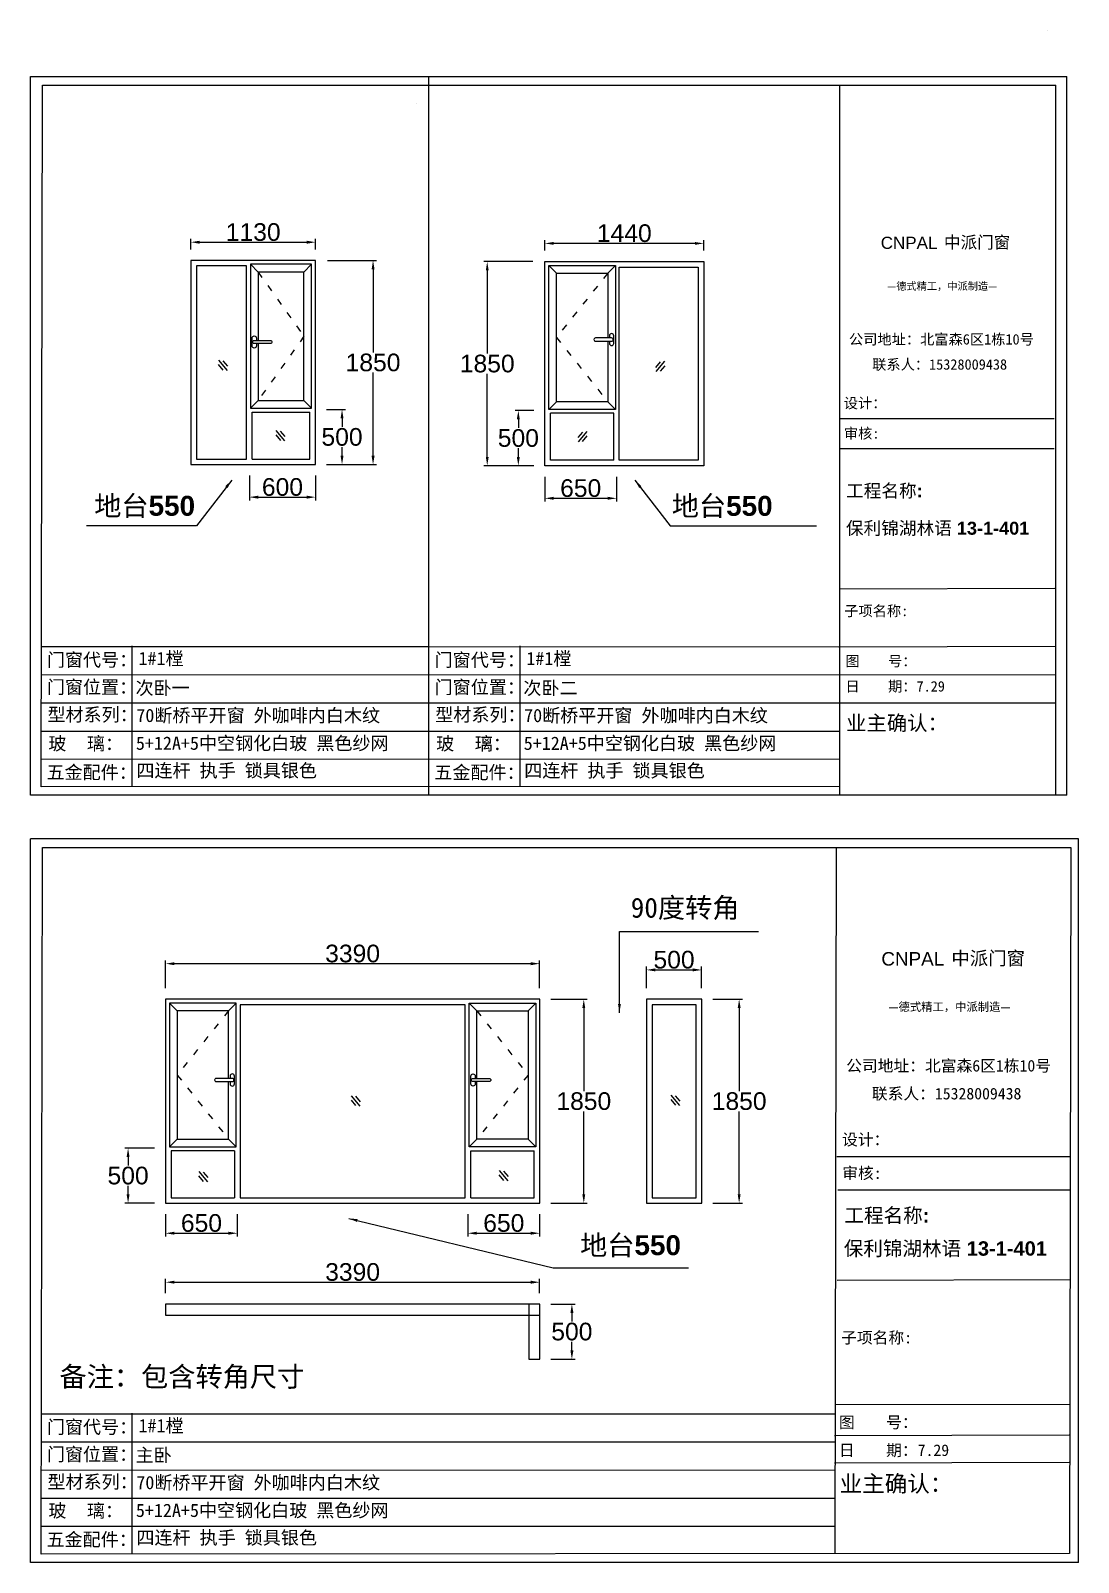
# Model space of a CAD drawing. Header units: inches. Extents: x -138455 to 599497, y -747149 to 13167.
# Drawn here: x 451889 to 461384, y -254215 to -240330 of the extents above; entities that cross this region are included whole.
import ezdxf

# ---------------------------------------------------------------- set-up
doc = ezdxf.new("R2010")
doc.units = ezdxf.units.IN
doc.header["$MEASUREMENT"] = 0
doc.header["$PDMODE"] = 35
doc.header["$PDSIZE"] = -3
doc.linetypes.add('ACAD_ISO03W100', pattern=[30, 12, -18])
doc.layers.add('0 @ 1', color=7, linetype='Continuous')
doc.styles.add('Annotative', font='arialbd.ttf')
doc.styles.add('MtXpl_', font='')
doc.styles.get("Standard").update_dxf_attribs({"font": 'arial.ttf'})
doc.styles.get('MtXpl_').set_extended_font_data('SimSun')
doc.dimstyles.get("Standard").update_dxf_attribs({"dimtxt": 80, "dimasz": 70, "dimexe": 40, "dimexo": 80, "dimgap": 0, "dimtad": 1, "dimtih": 1, "dimtoh": 1, "dimdec": 0, "dimzin": 0, "dimdsep": 46, "dimtxsty": 'Standard', "dimcen": 0.09, "dimadec": 0, "dimazin": 0, "dimtfac": 1, "dimtdec": 0, "dimtofl": 0, "dimtmove": 0, "dimatfit": 3, "dimfxl": 0, "dimtolj": 1, "dimtzin": 0, "dimarcsym": 0})

# ---------------------------------------------------------------- blocks, each defined once
blk = doc.blocks.new('*D1071')
at = {"color": 0, "lineweight": -2, "transparency": 16777216}
for p, q in [((453012, -250460), (452742, -250460)), ((452772, -250540), (452772, -250618)), ((452772, -250880), (452772, -250802)), ((453012, -250960), (452742, -250960))]:
    blk.add_line(p, q, dxfattribs=at)
at = {"color": 0, "transparency": 16777216}
for points in [[(452759, -250540), (452785, -250540), (452772, -250460)], [(452759, -250880), (452785, -250880), (452772, -250960)]]:
    blk.add_solid(points, dxfattribs=at)
at = {"layer": 'Defpoints', "color": 0, "transparency": 16777216}
for p in [(453112, -250460), (452772, -250960), (453112, -250960)]:
    blk.add_point(p, dxfattribs=at)
at = {"color": 0, "transparency": 16777216, "insert": (452772, -250710), "char_height": 160, "attachment_point": 5}
blk.add_mtext('\\A1;500', dxfattribs=at)
blk = doc.blocks.new('*D1072')
at = {"color": 0, "lineweight": -2, "transparency": 16777216}
for p, q in [((456602, -249110), (456932, -249110)), ((456902, -249190), (456902, -249943)), ((456902, -250880), (456902, -250127)), ((456602, -250960), (456932, -250960))]:
    blk.add_line(p, q, dxfattribs=at)
at = {"color": 0, "transparency": 16777216}
for points in [[(456889, -249190), (456915, -249190), (456902, -249110)], [(456889, -250880), (456915, -250880), (456902, -250960)]]:
    blk.add_solid(points, dxfattribs=at)
at = {"layer": 'Defpoints', "color": 0, "transparency": 16777216}
for p in [(456502, -249110), (456502, -250960), (456902, -250960)]:
    blk.add_point(p, dxfattribs=at)
at = {"color": 0, "transparency": 16777216, "insert": (456902, -250035), "char_height": 160, "attachment_point": 5}
blk.add_mtext('\\A1;1850', dxfattribs=at)
blk = doc.blocks.new('*D1073')
at = {"color": 0, "lineweight": -2, "transparency": 16777216}
for p, q in [((457470, -249010), (457470, -248815)), ((457970, -249010), (457970, -248815)), ((457550, -248845), (457890, -248845))]:
    blk.add_line(p, q, dxfattribs=at)
at = {"color": 0, "transparency": 16777216}
for points in [[(457550, -248831), (457550, -248858), (457470, -248845)], [(457890, -248831), (457890, -248858), (457970, -248845)]]:
    blk.add_solid(points, dxfattribs=at)
at = {"layer": 'Defpoints', "color": 0, "transparency": 16777216}
for p in [(457970, -248845), (457470, -249110), (457970, -249110)]:
    blk.add_point(p, dxfattribs=at)
at = {"color": 0, "transparency": 16777216, "insert": (457720, -248753), "char_height": 160, "attachment_point": 5}
blk.add_mtext('\\A1;500', dxfattribs=at)
blk = doc.blocks.new('*D1074')
at = {"color": 0, "lineweight": -2, "transparency": 16777216}
for p, q in [((458070, -249110), (458340, -249110)), ((458310, -249190), (458310, -249943)), ((458310, -250880), (458310, -250127)), ((458070, -250960), (458340, -250960))]:
    blk.add_line(p, q, dxfattribs=at)
at = {"color": 0, "transparency": 16777216}
for points in [[(458297, -249190), (458323, -249190), (458310, -249110)], [(458297, -250880), (458323, -250880), (458310, -250960)]]:
    blk.add_solid(points, dxfattribs=at)
at = {"layer": 'Defpoints', "color": 0, "transparency": 16777216}
for p in [(457970, -249110), (457970, -250960), (458310, -250960)]:
    blk.add_point(p, dxfattribs=at)
at = {"color": 0, "transparency": 16777216, "insert": (458310, -250035), "char_height": 160, "attachment_point": 5}
blk.add_mtext('\\A1;1850', dxfattribs=at)
blk = doc.blocks.new('123as')
at = {"color": 0}
for p, q in [((90189, 51387), (90252, 51462)), ((90194, 51330), (90312, 51470)), ((90251, 51335), (90314, 51410))]:
    blk.add_line(p, q, dxfattribs=at)
blk = doc.blocks.new('*D1076')
at = {"color": 0, "lineweight": -2, "transparency": 16777216}
for p, q in [((453112, -251060), (453112, -251262)), ((453762, -251060), (453762, -251262)), ((453192, -251232), (453682, -251232))]:
    blk.add_line(p, q, dxfattribs=at)
at = {"color": 0, "transparency": 16777216}
for points in [[(453192, -251218), (453192, -251245), (453112, -251232)], [(453682, -251218), (453682, -251245), (453762, -251232)]]:
    blk.add_solid(points, dxfattribs=at)
at = {"layer": 'Defpoints', "color": 0, "transparency": 16777216}
for p in [(453112, -250960), (453762, -250960), (453762, -251232)]:
    blk.add_point(p, dxfattribs=at)
at = {"color": 0, "transparency": 16777216, "insert": (453437, -251140), "char_height": 160, "attachment_point": 5}
blk.add_mtext('\\A1;650', dxfattribs=at)
blk = doc.blocks.new('*D1075')
at = {"color": 0, "lineweight": -2, "transparency": 16777216}
for p, q in [((455852, -251060), (455852, -251262)), ((456502, -251060), (456502, -251262)), ((455932, -251232), (456422, -251232))]:
    blk.add_line(p, q, dxfattribs=at)
at = {"color": 0, "transparency": 16777216}
for points in [[(455932, -251218), (455932, -251245), (455852, -251232)], [(456422, -251218), (456422, -251245), (456502, -251232)]]:
    blk.add_solid(points, dxfattribs=at)
at = {"layer": 'Defpoints', "color": 0, "transparency": 16777216}
for p in [(455852, -250960), (456502, -250960), (456502, -251232)]:
    blk.add_point(p, dxfattribs=at)
at = {"color": 0, "transparency": 16777216, "insert": (456177, -251140), "char_height": 160, "attachment_point": 5}
blk.add_mtext('\\A1;650', dxfattribs=at)
blk = doc.blocks.new('*D1077')
at = {"color": 0, "lineweight": -2, "transparency": 16777216}
for p, q in [((453112, -249010), (453112, -248758)), ((453192, -248788), (456422, -248788)), ((456502, -249010), (456502, -248758))]:
    blk.add_line(p, q, dxfattribs=at)
at = {"color": 0, "transparency": 16777216}
for points in [[(453192, -248775), (453192, -248802), (453112, -248788)], [(456422, -248775), (456422, -248802), (456502, -248788)]]:
    blk.add_solid(points, dxfattribs=at)
at = {"layer": 'Defpoints', "color": 0, "transparency": 16777216}
for p in [(456502, -248788), (453112, -249110), (456502, -249110)]:
    blk.add_point(p, dxfattribs=at)
at = {"color": 0, "transparency": 16777216, "insert": (454807, -248697), "char_height": 160, "attachment_point": 5}
blk.add_mtext('\\A1;3390', dxfattribs=at)
blk = doc.blocks.new('*D1078')
at = {"color": 0, "lineweight": -2, "transparency": 16777216}
for p, q in [((454580, -242414), (455022, -242414)), ((454992, -242494), (454992, -243247)), ((454992, -244184), (454992, -243430)), ((454580, -244264), (455022, -244264))]:
    blk.add_line(p, q, dxfattribs=at)
at = {"color": 0, "transparency": 16777216}
for points in [[(454979, -242494), (455006, -242494), (454992, -242414)], [(454979, -244184), (455006, -244184), (454992, -244264)]]:
    blk.add_solid(points, dxfattribs=at)
at = {"layer": 'Defpoints', "color": 0, "transparency": 16777216}
for p in [(454480, -242414), (454480, -244264), (454992, -244264)]:
    blk.add_point(p, dxfattribs=at)
at = {"color": 0, "transparency": 16777216, "insert": (454992, -243339), "char_height": 160, "attachment_point": 5}
blk.add_mtext('\\A1;1850', dxfattribs=at)
blk = doc.blocks.new('*D1079')
at = {"color": 0, "lineweight": -2, "transparency": 16777216}
for p, q in [((453341, -242314), (453341, -242218)), ((453421, -242248), (454391, -242248)), ((454471, -242314), (454471, -242218))]:
    blk.add_line(p, q, dxfattribs=at)
at = {"color": 0, "transparency": 16777216}
for points in [[(453421, -242235), (453421, -242262), (453341, -242248)], [(454391, -242235), (454391, -242262), (454471, -242248)]]:
    blk.add_solid(points, dxfattribs=at)
at = {"layer": 'Defpoints', "color": 0, "transparency": 16777216}
for p in [(454471, -242248), (453341, -242414), (454471, -242414)]:
    blk.add_point(p, dxfattribs=at)
at = {"color": 0, "transparency": 16777216, "insert": (453906, -242157), "char_height": 160, "attachment_point": 5}
blk.add_mtext('\\A1;1130', dxfattribs=at)
blk = doc.blocks.new('*D1080')
at = {"color": 0, "lineweight": -2, "transparency": 16777216}
for p, q in [((453871, -244364), (453871, -244589)), ((454471, -244364), (454471, -244589)), ((453951, -244559), (454391, -244559))]:
    blk.add_line(p, q, dxfattribs=at)
at = {"color": 0, "transparency": 16777216}
for points in [[(453951, -244546), (453951, -244573), (453871, -244559)], [(454391, -244546), (454391, -244573), (454471, -244559)]]:
    blk.add_solid(points, dxfattribs=at)
at = {"layer": 'Defpoints', "color": 0, "transparency": 16777216}
for p in [(453871, -244264), (454471, -244264), (454471, -244559)]:
    blk.add_point(p, dxfattribs=at)
at = {"color": 0, "transparency": 16777216, "insert": (454171, -244468), "char_height": 160, "attachment_point": 5}
blk.add_mtext('\\A1;600', dxfattribs=at)
blk = doc.blocks.new('*D1081')
at = {"color": 0, "lineweight": -2, "transparency": 16777216}
for p, q in [((454571, -243764), (454741, -243764)), ((454711, -243844), (454711, -243922)), ((454711, -244184), (454711, -244105)), ((454571, -244264), (454741, -244264))]:
    blk.add_line(p, q, dxfattribs=at)
at = {"color": 0, "transparency": 16777216}
for points in [[(454698, -243844), (454724, -243844), (454711, -243764)], [(454698, -244184), (454724, -244184), (454711, -244264)]]:
    blk.add_solid(points, dxfattribs=at)
at = {"layer": 'Defpoints', "color": 0, "transparency": 16777216}
for p in [(454471, -243764), (454471, -244264), (454711, -244264)]:
    blk.add_point(p, dxfattribs=at)
at = {"color": 0, "transparency": 16777216, "insert": (454711, -244014), "char_height": 160, "attachment_point": 5}
blk.add_mtext('\\A1;500', dxfattribs=at)
blk = doc.blocks.new('*D1082')
at = {"color": 0, "lineweight": -2, "transparency": 16777216}
for p, q in [((456439, -242424), (455997, -242424)), ((456027, -242504), (456027, -243257)), ((456027, -244194), (456027, -243441)), ((456439, -244274), (455997, -244274))]:
    blk.add_line(p, q, dxfattribs=at)
at = {"color": 0, "transparency": 16777216}
for points in [[(456014, -242504), (456040, -242504), (456027, -242424)], [(456014, -244194), (456040, -244194), (456027, -244274)]]:
    blk.add_solid(points, dxfattribs=at)
at = {"layer": 'Defpoints', "color": 0, "transparency": 16777216}
for p in [(456539, -242424), (456027, -244274), (456539, -244274)]:
    blk.add_point(p, dxfattribs=at)
at = {"color": 0, "transparency": 16777216, "insert": (456027, -243349), "char_height": 160, "attachment_point": 5}
blk.add_mtext('\\A1;1850', dxfattribs=at)
blk = doc.blocks.new('*D1084')
at = {"color": 0, "lineweight": -2, "transparency": 16777216}
for p, q in [((456549, -242324), (456549, -242229)), ((457909, -242259), (456629, -242259)), ((457989, -242324), (457989, -242229))]:
    blk.add_line(p, q, dxfattribs=at)
at = {"color": 0, "transparency": 16777216}
for points in [[(456629, -242246), (456629, -242272), (456549, -242259)], [(457909, -242246), (457909, -242272), (457989, -242259)]]:
    blk.add_solid(points, dxfattribs=at)
at = {"layer": 'Defpoints', "color": 0, "transparency": 16777216}
for p in [(456549, -242259), (456549, -242424), (457989, -242424)]:
    blk.add_point(p, dxfattribs=at)
at = {"color": 0, "transparency": 16777216, "insert": (457269, -242167), "char_height": 160, "attachment_point": 5}
blk.add_mtext('\\A1;1440', dxfattribs=at)
blk = doc.blocks.new('*D1085')
at = {"color": 0, "lineweight": -2, "transparency": 16777216}
for p, q in [((456549, -244374), (456549, -244600)), ((457199, -244374), (457199, -244600)), ((457119, -244570), (456629, -244570))]:
    blk.add_line(p, q, dxfattribs=at)
at = {"color": 0, "transparency": 16777216}
for points in [[(456629, -244556), (456629, -244583), (456549, -244570)], [(457119, -244556), (457119, -244583), (457199, -244570)]]:
    blk.add_solid(points, dxfattribs=at)
at = {"layer": 'Defpoints', "color": 0, "transparency": 16777216}
for p in [(456549, -244274), (457199, -244274), (456549, -244570)]:
    blk.add_point(p, dxfattribs=at)
at = {"color": 0, "transparency": 16777216, "insert": (456874, -244478), "char_height": 160, "attachment_point": 5}
blk.add_mtext('\\A1;650', dxfattribs=at)
blk = doc.blocks.new('*D1083')
at = {"color": 0, "lineweight": -2, "transparency": 16777216}
for p, q in [((456449, -243774), (456279, -243774)), ((456309, -243854), (456309, -243932)), ((456309, -244194), (456309, -244116)), ((456449, -244274), (456279, -244274))]:
    blk.add_line(p, q, dxfattribs=at)
at = {"color": 0, "transparency": 16777216}
for points in [[(456295, -243854), (456322, -243854), (456309, -243774)], [(456295, -244194), (456322, -244194), (456309, -244274)]]:
    blk.add_solid(points, dxfattribs=at)
at = {"layer": 'Defpoints', "color": 0, "transparency": 16777216}
for p in [(456549, -243774), (456309, -244274), (456549, -244274)]:
    blk.add_point(p, dxfattribs=at)
at = {"color": 0, "transparency": 16777216, "insert": (456309, -244024), "char_height": 160, "attachment_point": 5}
blk.add_mtext('\\A1;500', dxfattribs=at)
blk = doc.blocks.new('dzcs')
blk.add_lwpolyline([(142095.7, -3327.8), (142195.7, -3327.8, 0.414214), (142205.7, -3317.8), (142205.7, -3317.8, 0.414214), (142195.7, -3307.8), (142095.7, -3307.8, 0.414214), (142085.7, -3317.8), (142085.7, -3317.8, 0.414214)], format="xyb", close=True)
blk.add_lwpolyline([(142182.2, -3327.8), (142182.2, -3341.8, 0.414214), (142195.7, -3355.3), (142195.7, -3355.3, 0.414214), (142209.2, -3341.8), (142209.2, -3293.8, 0.414214), (142195.7, -3280.3), (142195.7, -3280.3, 0.414214), (142182.2, -3293.8), (142182.2, -3307.8)], format="xyb")
blk = doc.blocks.new('*D1086')
at = {"color": 0, "lineweight": -2, "transparency": 16777216}
for p, q in [((453112, -251774), (453112, -251646)), ((453192, -251676), (456422, -251676)), ((456502, -251774), (456502, -251646))]:
    blk.add_line(p, q, dxfattribs=at)
at = {"color": 0, "transparency": 16777216}
for points in [[(453192, -251662), (453192, -251689), (453112, -251676)], [(456422, -251662), (456422, -251689), (456502, -251676)]]:
    blk.add_solid(points, dxfattribs=at)
at = {"layer": 'Defpoints', "color": 0, "transparency": 16777216}
for p in [(456502, -251676), (453112, -251874), (456502, -251874)]:
    blk.add_point(p, dxfattribs=at)
at = {"color": 0, "transparency": 16777216, "insert": (454807, -251584), "char_height": 160, "attachment_point": 5}
blk.add_mtext('\\A1;3390', dxfattribs=at)
blk = doc.blocks.new('*D1087')
at = {"color": 0, "lineweight": -2, "transparency": 16777216}
for p, q in [((456602, -251874), (456824, -251874)), ((456794, -251954), (456794, -252033)), ((456794, -252294), (456794, -252216)), ((456602, -252374), (456824, -252374))]:
    blk.add_line(p, q, dxfattribs=at)
at = {"color": 0, "transparency": 16777216}
for points in [[(456781, -251954), (456808, -251954), (456794, -251874)], [(456781, -252294), (456808, -252294), (456794, -252374)]]:
    blk.add_solid(points, dxfattribs=at)
at = {"layer": 'Defpoints', "color": 0, "transparency": 16777216}
for p in [(456502, -251874), (456502, -252374), (456794, -252374)]:
    blk.add_point(p, dxfattribs=at)
at = {"color": 0, "transparency": 16777216, "insert": (456794, -252124), "char_height": 160, "attachment_point": 5}
blk.add_mtext('\\A1;500', dxfattribs=at)

msp = doc.modelspace()

# ---------------------------------------------------------------- linework, layer by layer
for p, q in [((461101.9, -240330.3), (461101.9, -240330.5)), ((451889, -247261.5), (451889, -240745.1)), ((451889, -240745.1), (461279.6, -240745.1)), ((455497.2, -247261.3), (455497.2, -240745.7)), ((461179.6, -240745.7), (461179.6, -240745.7)), ((461279.6, -247261.5), (461279.6, -240745.1)), ((451983.5, -247184.7), (451995.1, -240824.8)), ((451995.1, -240824.8), (461179.6, -240825.7)), ((459222.5, -247261.4), (459222.5, -240825.7)), ((461179.6, -247261.5), (461179.6, -240825.7)), ((455388.8, -240992.9), (455388.8, -240993.1)), ((454470.6, -242413.7), (453340.6, -242413.7)), ((453340.6, -242413.7), (453340.6, -244263.7)), ((454470.6, -244263.7), (454470.6, -242413.7)), ((456548.9, -244274.1), (456548.9, -242424.1)), ((456548.9, -242424.1), (457988.9, -242424.1)), ((457988.9, -242424.1), (457988.9, -244274.1)), ((453845.6, -244213.7), (453845.6, -242463.7)), ((453950.6, -242518.7), (453880.6, -242448.7)), ((454365.6, -242518.7), (454435.6, -242448.7)), ((456653.9, -242529.1), (456583.9, -242459.1)), ((457118.9, -242529.1), (457188.9, -242459.1)), ((457223.9, -244224.1), (457223.9, -242474.1)), ((453950.6, -243683.7), (453880.6, -243753.7)), ((453895.6, -244213.7), (453895.6, -243788.7)), ((453895.6, -243788.7), (454420.6, -243788.7)), ((454365.6, -243683.7), (454435.6, -243753.7)), ((456653.9, -243694.1), (456583.9, -243764.1)), ((457173.9, -243799.1), (456598.9, -243799.1)), ((457118.9, -243694.1), (457188.9, -243764.1)), ((457173.9, -244224.1), (457173.9, -243799.1)), ((459216.4, -243846.4), (461166.2, -243846.7)), ((459222.5, -244118.7), (461166.2, -244118.9)), ((453340.6, -244263.7), (454470.6, -244263.7)), ((457988.9, -244274.1), (456548.9, -244274.1)), ((459222.5, -245389.7), (461170.4, -245384)), ((451982.6, -245913.8), (455497.2, -245914.4)), ((452807, -245907.6), (452807.4, -247179.4)), ((455497.2, -245914.4), (459222.5, -245914.7)), ((456321.5, -245908.2), (456321.9, -247180)), ((459209.3, -245914.8), (461179.6, -245909)), ((451982.8, -246169.2), (455497.2, -246168)), ((455497.3, -246169.8), (461179.6, -246168.3)), ((451983, -246424.6), (455497.2, -246423.4)), ((455497.5, -246425.2), (461179.6, -246423.7)), ((451983.1, -246680.2), (455497.2, -246680.8)), ((455497.7, -246680.8), (459222.5, -246681.1)), ((451983.3, -246933.6), (455497.2, -246930.9)), ((455497.8, -246934.2), (459222.5, -246931.2)), ((461279.6, -247261.5), (451889, -247261.5)), ((459222.5, -247181.1), (451983.5, -247184.7)), ((451889, -254215.3), (451889, -247655.1)), ((461384.2, -247655.1), (451889, -247655.1)), ((461384.2, -254215.3), (461384.2, -247655.1)), ((451983.5, -254139.6), (451995.1, -247734.8)), ((451995.1, -247734.8), (461316.1, -247735.1)), ((459189.1, -247735), (459177.3, -254135.4)), ((461316.1, -247735.1), (461304.4, -254135.3)), ((459188.9, -248270.7), (459188.9, -248270.9)), ((456502.5, -249109.9), (453112.5, -249109.9)), ((453112.5, -249109.9), (453112.5, -250959.9)), ((453217.5, -249214.9), (453147.5, -249144.9)), ((453682.5, -249214.9), (453752.5, -249144.9)), ((453787.5, -249159.9), (453787.5, -250909.9)), ((455827.5, -250909.9), (455827.5, -249159.9)), ((455932.5, -249214.9), (455862.5, -249144.9)), ((456397.5, -249214.9), (456467.5, -249144.9)), ((456502.5, -250959.9), (456502.5, -249109.9)), ((453217.5, -250379.9), (453147.5, -250449.9)), ((453737.5, -250484.9), (453162.5, -250484.9)), ((453682.5, -250379.9), (453752.5, -250449.9)), ((453737.5, -250484.9), (453737.5, -250909.9)), ((455932.5, -250379.9), (455862.5, -250449.9)), ((455877.5, -250909.9), (455877.5, -250484.9)), ((455877.5, -250484.9), (456452.5, -250484.9)), ((456397.5, -250379.9), (456467.5, -250449.9)), ((459196.2, -250537), (461310.9, -250537.3)), ((459203, -250838.7), (461310.4, -250839)), ((453112.5, -250959.9), (456502.5, -250959.9)), ((459198.3, -251657.5), (461308.9, -251651.5)), ((459179.8, -252781.5), (461306.9, -252785.4)), ((451982.6, -252868.2), (459173.6, -252868.4)), ((452807, -252862), (452807.4, -254133.8)), ((451982.8, -253123.6), (459174.4, -253122.5)), ((459174.2, -253064.1), (461301.3, -253058.1)), ((451983, -253379), (459175.1, -253377.9)), ((459174.9, -253312.4), (461302, -253306.4)), ((451983.1, -253634.6), (459175.8, -253634.8)), ((451983.3, -253888.1), (459177.3, -253885.8)), ((461384.2, -254215.3), (451889, -254215.3)), ((461304.4, -254135.3), (451983.5, -254139.6))]:
    msp.add_line(p, q)
for points in [[(453845.6, -242463.7), (453390.6, -242463.7), (453390.6, -244213.7), (453845.6, -244213.7)], [(453880.6, -243753.7), (454435.6, -243753.7), (454435.6, -242448.7), (453880.6, -242448.7), (453880.6, -243753.7)], [(453950.6, -243167.5), (453950.6, -243683.7), (454365.6, -243683.7), (454365.6, -242518.7), (453950.6, -242518.7), (453950.6, -243138.3)], [(457188.9, -243764.1), (456583.9, -243764.1), (456583.9, -242459.1), (457188.9, -242459.1), (457188.9, -243764.1)], [(457118.9, -243145.5), (457118.9, -243694.1), (456653.9, -243694.1), (456653.9, -242529.1), (457118.9, -242529.1), (457118.9, -243116.3)], [(457223.9, -242474.1), (457938.9, -242474.1), (457938.9, -244224.1), (457223.9, -244224.1)], [(453895.6, -244213.7), (454420.6, -244213.7), (454420.6, -243788.7)], [(457173.9, -244224.1), (456598.9, -244224.1), (456598.9, -243799.1)], [(453682.5, -249827.9), (453682.5, -249214.9), (453217.5, -249214.9), (453217.5, -250379.9), (453682.5, -250379.9), (453682.5, -249857.1)], [(455827.5, -249159.9), (453787.5, -249159.9)], [(455932.5, -249827.9), (455932.5, -249214.9), (456397.5, -249214.9), (456397.5, -250379.9), (455932.5, -250379.9), (455932.5, -249857.1)], [(453162.5, -250484.9), (453162.5, -250909.9), (453737.5, -250909.9)], [(455877.5, -250909.9), (456452.5, -250909.9), (456452.5, -250484.9)], [(453787.5, -250909.9), (455827.5, -250909.9)]]:
    msp.add_lwpolyline(points)
at = {"linetype": 'ACAD_ISO03W100', "ltscale": 5}
for points in [[(453950.6, -242518.7), (454365.6, -243101.2), (453950.6, -243683.7)], [(457118.9, -242529.1), (456653.9, -243111.6), (457118.9, -243694.1)], [(453682.5, -249214.9), (453217.5, -249797.4), (453682.5, -250379.9)], [(455932.5, -249214.9), (456397.5, -249797.4), (455932.5, -250379.9)]]:
    msp.add_lwpolyline(points, dxfattribs=at)
for points in [[(453752.5, -249144.9), (453147.5, -249144.9), (453147.5, -250449.9), (453752.5, -250449.9)], [(455862.5, -249144.9), (456467.5, -249144.9), (456467.5, -250449.9), (455862.5, -250449.9)], [(457470.5, -250959.9), (457970.5, -250959.9), (457970.5, -249109.9), (457470.5, -249109.9)], [(457520.5, -250909.9), (457920.5, -250909.9), (457920.5, -249159.9), (457520.5, -249159.9)], [(453112.5, -251974.3), (456502.5, -251974.3), (456502.5, -251874.3), (453112.5, -251874.3)], [(456402.5, -252374.3), (456502.5, -252374.3), (456502.5, -251874.3), (456402.5, -251874.3)]]:
    msp.add_lwpolyline(points, close=True)

# ---------------------------------------------------------------- block references
for name, p, xscale, yscale, zscale in [('dzcs', (661332.4, -238313.4), -1.458674084359069, 1.458674084359069, 1.458674084359069), ('dzcs', (249737.1, -238291), 1.458674084359069, 1.458674084359069, 1.458674084359069), ('123as', (513963.2, -277722.8), -0.6684526412304121, 0.6684526412304121, 0.6684526412304121), ('123as', (397267.7, -277732.9), 0.6684526412304121, 0.6684526412304121, 0.6684526412304121), ('123as', (514483.6, -278359.6), -0.6684526412304121, 0.6684526412304121, 0.6684526412304121), ('123as', (396563.3, -278369.7), 0.6684526412304121, 0.6684526412304121, 0.6684526412304121), ('dzcs', (246298.9, -245002.9), 1.458674084359069, 1.458674084359069, 1.458674084359069), ('dzcs', (663316, -245002.9), -1.458674084359069, 1.458674084359069, 1.458674084359069), ('123as', (515166.1, -284390.1), -0.6684526412304121, 0.6684526412304121, 0.6684526412304121), ('123as', (518063.2, -284385.8), -0.6684526412304121, 0.6684526412304121, 0.6684526412304121), ('123as', (513784.6, -285077.4), -0.6684526412304121, 0.6684526412304121, 0.6684526412304121), ('123as', (516506.6, -285067.6), -0.6684526412304121, 0.6684526412304121, 0.6684526412304121)]:
    msp.add_blockref(name, p, dxfattribs=dict(xscale=xscale, yscale=yscale, zscale=zscale))

# ---------------------------------------------------------------- texts
for height, p in [(110.3, (459593.2, -242308.7)), (122.22, (459598.9, -248805.3))]:
    msp.add_text('CNPAL', height=height).set_placement(p)
at = {"style": 'MtXpl_'}
for s, height, p in [('中派门窗', 110.3, (460165.9, -242304.2)), ('—德式精工，中派制造—', 67.874, (459650.9, -242680.6)), ('公司地址：北富森6区1栋10号', 94.517, (459305.4, -243175.5)), ('联系人：15328009438', 94.517, (459515.5, -243403.5)), ('设计：', 94.52, (459258, -243754)), ('审核:', 94.52, (459259.5, -244028.6)), ('子项名称:', 94.52, (459262.6, -245637.5)), ('图    号：', 94.52, (459273.2, -246092.8)), ('日    期：7.29', 94.517, (459273.5, -246321.3)), ('中派门窗', 122.22, (460233.5, -248800.3)), ('—德式精工，中派制造—', 75.213, (459662.9, -249217.3)), ('公司地址：北富森6区1栋10号', 104.737, (459280, -249765.8)), ('联系人：15328009438', 104.737, (459512.7, -250018.5)), ('设计：', 104.74, (459242.3, -250434.7)), ('审核:', 104.74, (459244, -250739)), ('子项名称:', 104.74, (459233.9, -252230.2)), ('图    号：', 104.74, (459214.2, -252997.7)), ('日    期：7.29', 104.737, (459214.5, -253250.9))]:
    msp.add_text(s, height=height, dxfattribs=at).set_placement(p)
at = {"layer": '0 @ 1', "style": 'Annotative'}
for s, height, p in [('工程名称:', 117.32, (459278.5, -244560)), ('保利锦湖林语 13-1-401', 117.315, (459277.8, -244899.5)), ('门窗代号：', 119.99, (452035.9, -246093.6)), ('门窗代号：', 119.99, (455550.5, -246094.2)), ('门窗位置：', 119.99, (452035.9, -246340.7)), ('门窗位置：', 119.99, (455550.5, -246341.3)), ('型材系列：', 119.99, (452041, -246590.5)), ('型材系列：', 119.99, (455555.5, -246591)), ('业主确认：', 135.36, (459279, -246674.1)), ('玻    璃：', 119.99, (452049.3, -246852.3)), ('玻    璃：', 119.99, (455563.9, -246852.9)), ('五金配件：', 119.99, (452033, -247113.2)), ('五金配件：', 119.99, (455547.5, -247113.8)), ('工程名称:', 130, (459264.1, -251134.8)), ('保利锦湖林语 13-1-401', 130, (459258.3, -251435)), ('门窗代号：', 119.99, (452035.9, -253048)), ('门窗位置：', 119.99, (452035.9, -253295.1)), ('型材系列：', 119.99, (452041, -253544.9)), ('业主确认：', 150, (459220.1, -253576.6)), ('玻    璃：', 119.99, (452049.3, -253806.7)), ('五金配件：', 119.99, (452033, -254067.6))]:
    msp.add_text(s, height=height, dxfattribs=at).set_placement(p)
for s, width, insert, char_height, attachment_point in [('{\\fSimSun|b1|i0|c134|p2;地台}550', 924.387, (453379.2, -244547.2), 180.693, 3), ('{\\fSimSun|b1|i0|c134|p2;地台}550', 924.387, (457699.1, -244547.9), 180.693, 1), ('{\\fSimSun|b1|i0|c134|p2;1#1樘}', 4396.385, (452866.8, -245961.3), 119.988, 1), ('{\\fSimSun|b1|i0|c134|p2;1#1樘}', 4396.385, (456381.3, -245961.9), 119.988, 1), ('{\\fSimSun|b1|i0|c134|p2;次卧一}', 4396.385, (452840, -246228.6), 119.988, 1), ('{\\fSimSun|b1|i0|c134|p2;次卧二}', 4396.385, (456354.5, -246229.2), 119.988, 1), ('{\\fSimSun|b1|i0|c134|p2;70断桥平开窗 外咖啡内白木纹}', 4396.385, (452846.9, -246477.8), 119.988, 1), ('{\\fSimSun|b1|i0|c134|p2;70断桥平开窗 外咖啡内白木纹}', 4396.385, (456361.4, -246478.4), 119.988, 1), ('{\\fSimSun|b1|i0|c134|p2;5+12A+5中空钢化白玻 黑色纱网}', 5972.399, (452843.1, -246729.4), 119.988, 1), ('{\\fSimSun|b1|i0|c134|p2;5+12A+5中空钢化白玻 黑色纱网}', 5972.399, (456357.6, -246730), 119.988, 1), ('{\\fSimSun|b1|i0|c134|p2;四连杆 执手 锁具银色}', 5156.596, (452847.7, -246977.3), 119.988, 1), ('{\\fSimSun|b1|i0|c134|p2;四连杆 执手 锁具银色}', 5156.596, (456362.2, -246977.9), 119.988, 1), ('{\\fSimSun|b1|i0|c134|p2;90度转角}', 1580.103, (457327.9, -248190.6), 180.693, 1), ('{\\fSimSun|b1|i0|c134|p2;地台}550', 924.387, (456868.5, -251249.6), 180.693, 1), ('{\\fSimSun|b1|i0|c134|p2;备注：包含转角尺寸}', 2472.472, (452150.3, -252441.5), 180.693, 1), ('{\\fSimSun|b1|i0|c134|p2;1#1樘}', 4396.385, (452866.8, -252915.7), 119.988, 1), ('{\\fSimSun|b1|i0|c134|p2;主卧}', 4396.385, (452840, -253183), 119.988, 1), ('{\\fSimSun|b1|i0|c134|p2;70断桥平开窗 外咖啡内白木纹}', 4396.385, (452846.9, -253432.2), 119.988, 1), ('{\\fSimSun|b1|i0|c134|p2;5+12A+5中空钢化白玻 黑色纱网}', 5972.399, (452843.1, -253683.8), 119.988, 1), ('{\\fSimSun|b1|i0|c134|p2;四连杆 执手 锁具银色}', 5156.596, (452847.7, -253931.7), 119.988, 1)]:
    msp.add_mtext_dynamic_manual_height_columns(s, width=width, gutter_width=903.5, heights=[0], dxfattribs=dict(at, insert=insert, char_height=char_height, attachment_point=attachment_point))

# ---------------------------------------------------------------- dimensions: what is measured, and where the dimension line sits
for base, p1, p2, picture, middle in [((454470.6, -242248.4), (453340.6, -242413.7), (454470.6, -242413.7), '*D1079', (453905.6, -242156.7)), ((454470.6, -244559.3), (453870.6, -244263.7), (454470.6, -244263.7), '*D1080', (454170.6, -244467.6)), ((456502.5, -248788.4), (453112.5, -249109.9), (456502.5, -249109.9), '*D1077', (454807.5, -248696.7)), ((457970.5, -248844.8), (457470.5, -249109.9), (457970.5, -249109.9), '*D1073', (457720.5, -248753.1)), ((453762.5, -251231.7), (453112.5, -250959.9), (453762.5, -250959.9), '*D1076', (453437.5, -251140)), ((456502.5, -251231.7), (455852.5, -250959.9), (456502.5, -250959.9), '*D1075', (456177.5, -251140)), ((456502.5, -251675.7), (453112.5, -251874.3), (456502.5, -251874.3), '*D1086', (454807.5, -251584))]:
    dim = msp.add_linear_dim(base=base, p1=p1, p2=p2, dimstyle='Standard', override={"dimtxt": 160, "dimasz": 80, "dimexe": 30, "dimexo": 100, "dimgap": 10})
    dim.commit()
    dim.dimension.update_dxf_attribs({"geometry": picture, "text_midpoint": middle})
for base, p1, p2, angle, picture, middle in [((456548.9, -242258.8), (457988.9, -242424.1), (456548.9, -242424.1), 180, '*D1084', (457268.9, -242167.1)), ((454711, -244263.7), (454470.6, -243763.7), (454470.6, -244263.7), 90, '*D1081', (454711, -244013.7)), ((456308.5, -244274.1), (456548.9, -243774.1), (456548.9, -244274.1), 90, '*D1083', (456308.5, -244024.1)), ((456548.9, -244569.7), (457198.9, -244274.1), (456548.9, -244274.1), 180, '*D1085', (456873.9, -244478)), ((456902, -250959.9), (456502.5, -249109.9), (456502.5, -250959.9), 90, '*D1072', (456902, -250034.9)), ((458309.9, -250959.9), (457970.5, -249109.9), (457970.5, -250959.9), 90, '*D1074', (458309.9, -250034.9)), ((452772, -250959.9), (453112.5, -250459.9), (453112.5, -250959.9), 90, '*D1071', (452772, -250709.9)), ((456794.3, -252374.3), (456502.5, -251874.3), (456502.5, -252374.3), 90, '*D1087', (456794.3, -252124.3))]:
    dim = msp.add_linear_dim(base=base, p1=p1, p2=p2, angle=angle, dimstyle='Standard', override={"dimtxt": 160, "dimasz": 80, "dimexe": 30, "dimexo": 100, "dimgap": 10})
    dim.commit()
    dim.dimension.update_dxf_attribs({"geometry": picture, "text_midpoint": middle})
for base, p1, p2, picture, middle in [((454992.4, -244263.7), (454480.4, -242413.7), (454480.4, -244263.7), '*D1078', (454992.4, -243338.7)), ((456027.1, -244274.1), (456539.1, -242424.1), (456539.1, -244274.1), '*D1082', (456027.1, -243349.1))]:
    dim = msp.add_linear_dim(base=base, p1=p1, p2=p2, angle=90, dimstyle='Standard', override={"dimtxt": 160, "dimasz": 80, "dimexe": 30, "dimexo": 100, "dimgap": 10})
    dim.commit()
    dim.dimension.update_dxf_attribs({"geometry": picture, "text_midpoint": middle, "dimtype": 160})

# ---------------------------------------------------------------- leaders
for points in [[(453712.7, -244404.3), (453392.2, -244817.9), (452396.5, -244817.9)], [(457365.6, -244405.1), (457686.1, -244818.7), (459009.8, -244818.7)], [(457225, -249233), (457225, -248495.9), (458485.8, -248495.9)], [(454771.9, -251097.6), (456625.1, -251545.9), (457851.6, -251545.9)]]:
    msp.add_leader(points, dimstyle='Standard', override={"dimtxt": 160, "dimasz": 80, "dimexe": 30, "dimexo": 100, "dimgap": 10, "dimtad": 0})

doc.saveas('drawing.dxf')
